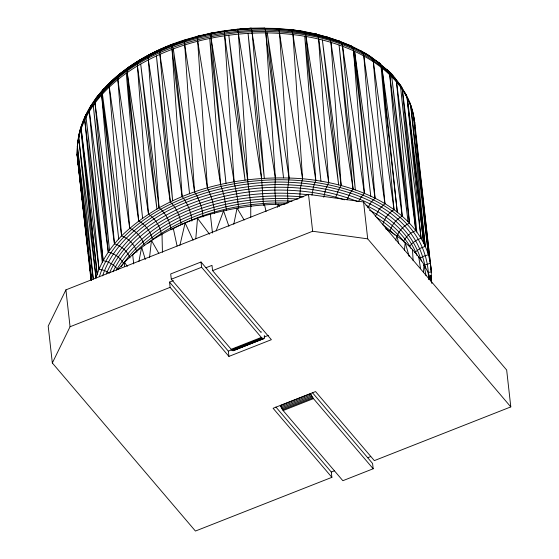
<?xml version="1.0" encoding="UTF-8"?>
<svg xmlns="http://www.w3.org/2000/svg" width="559" height="559" viewBox="0 0 559 559"><rect width="100%" height="100%" fill="white"/><g stroke="black" fill="none" stroke-linecap="round" stroke-linejoin="round"><path stroke-width="0.84" d="M124.531 266.531L124.566 262.171C166.645 221.015 227.436 204.126 285.146 204.203M82.984 122.707C80.279 127.04 79.427 132.567 78.686 137.514L96.022 277.998C100.634 261.961 110.095 247.749 121.61 235.828L109.291 87.064L109.955 82.753C131.12 62.133 158.316 48.633 186.329 39.787L185.763 39.612C132.301 55.627 69.03 100.522 78.036 163.836L84.675 221.958M77.603 144.655L78.98 134.272L79.616 132.762M428.501 274.972C424.644 202.204 335.155 178.51 275.147 179.781C235.479 180.683 195.671 190.004 160.789 209.206C134.041 224.355 108.719 246.526 99.341 276.74M430.723 277.292L431.136 280.758L431.352 271.967L430.444 263.261L428.418 254.715L410.732 105.623L407.092 97.448M237.701 29.41L251.047 28.188L264.652 27.985L265.245 29.047L283.56 177.874L267.314 32.925L289.038 177.916L287.536 190.186L287.878 202.309M423.463 272.219L424.022 264.638C414.722 249.496 400.957 237.505 385.619 228.75M195.783 238.847L197.516 218.283L209.492 234.165M227.031 30.717L224.348 30.808L224.676 35.769L245.052 180.138L228.799 35.266L251.054 206.523M404.423 250.313L405.184 242.515L409.167 256.441M91.676 280.017L77.345 146.339C80.971 110.968 108.334 83.48 137.43 65.948C176.071 43.12 221.287 32.764 265.958 32.876L275.342 177.804L274.86 190.081L275.825 204.168M149.567 257.371L151.447 240.426L158.749 253.262M311.964 195.182L313.417 186.958L315.807 180.298L304.739 36.251L320.964 181.193L305.808 34.896L304.983 32.576L303.796 31.458L291.022 29.606L277.047 28.705M78.896 137.535L79.133 135.942M323.773 197.243L325.694 189.096L328.699 182.541L318.476 37.488L317.561 35.147L316.184 33.994L303.104 31.395L290.456 29.557L289.848 29.844M92.179 104.652L89.566 108.264L89.314 111.402L103.122 260.564L108.411 262.115L113.288 264.917L117.229 268.683L116.545 270.123M83.298 121.925L86.477 114.113C84.067 118.592 81.977 123.756 81.139 128.71L97.224 274.49L80.894 129.59L96.022 277.998M77.428 151.824L77.128 155.136L90.991 280.101M138.87 261.584L141.644 247.253L145.312 259.467M77.645 143.062L77.114 153.473L77.442 156.632M233.788 224.236L237.065 208.109L244.143 220.022M203.008 216.906C202.428 208.074 199.339 199.374 194.56 191.94L184.554 42.065L184.931 40.227L198.801 36.223L198.375 36.007L197.774 36.559L197.586 39.661L207.41 187.887C211.372 195.769 213.908 204.461 214.586 213.258M179.907 245.289L185.12 222.964L193.1 240.16M79.839 131.966L81.831 124.825M112.995 271.807C129.457 236.932 164.954 215.669 200.066 203.169C243.5 188.481 291.274 185.644 335.784 197.187L338.649 189.487L341.151 185.483L330.935 42.309L330.236 39.444L328.93 37.635L315.36 33.903L328.93 37.635M277.236 207.403L278.298 204.147L279.332 206.467M290.456 29.557L292.022 30.696L292.965 34.539L302.559 178.747L300.379 188.166L299.736 197.851M395.611 240.084L396.981 236.003L398.665 243.451M102.604 275.887C112.156 246.889 136.689 225.668 162.515 211.002C196.824 192.121 235.982 182.954 275 182.059C332.773 181.319 413.849 201.359 425.371 268.089M106.266 273.896C133.692 210.589 211.197 186.79 274.902 184.582C330.055 184.163 403.186 201.219 421.402 261.06M213.196 33.009L211.071 33.128L210.932 36.601L226.018 183.401L209.751 38.452L220.616 184.491L224.194 196.272L226.5 210.191M347.062 199.863L350.193 192.974L353.078 189.089L339.082 45.062L355.342 189.941L342.569 46.243L341.822 43.357L340.389 41.513L327.155 37.069M395.003 235.101L390.203 230.497C392.09 224.376 396.555 219.121 402.228 216.172L389.735 74.71L387.932 70.504L385.5 68.827M216.123 230.951L223.572 210.834L228.911 226.29M397.121 236.024C399.245 230.273 403.94 225.633 409.502 223.146L396.52 81.894C394.284 73.39 384.753 69.016 379.198 62.894C372.657 58.569 366.48 52.784 358.976 50.275M375.271 216.578L379.24 209.199L384.941 203.665L373.335 61.7C372.706 55.075 364.286 54.251 360.227 50.534M95.771 98.566L104.233 88.525L96.616 97.413L89.566 108.264M261.256 331.829L261.158 332.36L260.753 332.151L201.023 262.003L170.698 273.945L171.292 279.214L232.139 350.402L233.075 350.724L263.771 338.67L264.281 337.874L264.365 335.484M367.773 207.696L371.442 201.799L375.047 198.207L363.839 55.97L363.015 53.049L361.338 51.086L350.193 45.489L338.405 40.87L351.213 46.006L353.274 49.248L370.792 196.265L354.588 51.323L353.561 50.806C326.121 38.466 295.921 33.254 265.958 32.876M331.892 477.33L273.099 408.28L315.549 391.573L374.348 460.623L510.8 406.903L506.664 370.023L363.567 201.967L308.512 194.371L65.92 289.862L48.2 326.114L52.336 362.994L195.433 531.05L331.892 477.33L331.298 472.062L275.894 407.001M52.336 362.994L70.057 326.749L65.92 289.862M358.717 201.233L361.142 197.089L364.405 193.344L353.561 50.806M84.961 116.81L91.033 105.665M404.478 242.606L403.514 241.181L406.603 236.743L410.851 233.061L415.791 230.532L400.572 87.204L416.846 232.083L402.305 89.475L401.327 86.428L394.661 77.631M117.229 268.683C155.688 206.145 239.86 187.111 308.498 194.777M121.254 266.594C160.181 209.248 237.624 191.199 303.167 196.936M94.485 101.242L95.868 99.195M109.955 82.753L120.031 73.599L122.442 72.146M184.931 40.227L185.763 39.612M410.942 248.329L409.775 246.086C412.619 242.396 416.63 239.685 421.067 238.295L407.057 97.406C382.021 46.425 317.729 31.255 265.511 30.046C203.252 30.34 135.523 49.688 95.212 99.914L94.981 103.017L109.508 250.425L93.283 105.532L108.271 252.074C114.497 253.548 120.122 257.559 123.378 263.086M117.956 269.543L124.566 262.171L127.284 266.447M132.169 255.47C173.625 210.624 238.763 195.042 298.003 199.06M414.589 252.584L420.033 248.385L425.28 246.372L410.732 105.623C400.992 80.37 378.541 62.44 354.588 51.323L375.047 198.207C398.56 210.03 420.34 228.911 428.418 254.715L423.058 256.455L419.536 258.614M108.907 84.409L112.883 80.335L111.688 80.887L102.388 90.509L101.654 94.883L114.448 243.808C121.331 245.932 127.333 251.138 130.016 257.874M264.03 28.25L277.949 28.446L279.074 30.521L302.559 178.747C327.581 181.081 352.45 187.027 375.047 198.207M136.899 252.193C134.852 244.709 128.759 238.616 121.61 235.828C168.839 190.025 238.393 173.891 302.559 178.747M114.155 79.224L121.149 73.117M129.213 66.71L127.745 68.366L127.235 72.544L142.608 218.178L126.299 73.25L138.688 220.91C145.557 224.851 150.741 231.796 152.467 239.531L147.758 243.347M123.742 71.168L126.991 68.736M128.284 67.758C142.154 57.703 157.603 50.003 173.556 43.84L172.165 45.335L171.934 47.753L182.164 196.621C187.684 203.539 191.374 212.245 191.835 221.126M152.467 239.531C192.408 210.484 243.193 198.745 292.057 201.128M379.834 63.887L377.94 62.238L380.253 63.817L381.986 67.96L397.302 212.266L381.119 67.339L394.025 209.66C388.554 212.972 384.48 218.45 382.754 224.592L390.203 230.497M171.753 229.476C207.109 210.205 247.868 201.883 287.962 203.036M423.792 265.329L430.444 263.261M153.068 53.329L156.017 51.91M167.295 46.816L169.615 45.866M171.934 44.916L173.486 44.28M171.292 279.214L201.61 267.272L261.339 337.419L262.961 338.719L263.771 338.67M205.922 267.761L211.987 265.371L212.581 270.64L271.374 339.69L228.924 356.404L170.125 287.354L169.538 282.085L173.325 280.59M70.057 326.749L170.125 287.354M212.581 270.64L312.649 231.251L367.703 238.847L510.8 406.903M231.021 349.354L261.339 337.419M169.538 282.085L228.331 351.136L261.919 338.027M264.379 336.944L268.383 335.372M232.139 350.402L262.464 338.468M257.895 340.389L260.291 339.446M232.635 350.661L262.961 338.719M264.072 338.363L233.075 350.724M280.8 406.77L311.125 394.836L313.452 398.616L373.181 468.763L342.856 480.705L283.127 410.558L280.283 405.603L310.608 393.669L311.125 394.836M281.359 407.874L311.684 395.94M281.939 408.895L312.264 396.953M282.54 409.789L312.858 397.854M283.127 410.558L313.452 398.616M331.298 472.062L334.331 470.874M367.689 457.737L370.722 456.542M140.085 59.918L137.849 61.825L137.43 65.948L148.491 214.076C155.311 218.848 160.356 226.542 161.453 234.836M302.356 31.66L303.796 31.458M150.637 54.02L149.155 54.908L148.254 58.283L159.056 207.724C165.59 213.217 170.132 221.329 171.033 229.847M185.295 39.759L198.375 36.007M198.026 36.118L211.288 33.044M199.598 36.042L210.771 33.477M197.774 36.559C236.611 26.762 277.795 25.428 316.918 34.413M211.071 33.128L224.438 30.745M214.824 32.722L219.694 31.87M221.322 31.584L222.943 31.304M428.571 272.38L431.352 271.967L414.638 121.841M224.348 30.808L237.764 29.166L251.229 28.223L251.417 28.593L275.342 177.804M229.497 30.417L231.957 30.116M233.599 29.913L236.883 29.515M238.525 29.354L243.472 29.012M246.764 28.782L251.229 28.223M277.502 28.404L277.949 28.446M162.655 48.724C159.678 48.207 159.615 52.301 159.909 54.293L172.675 200.835L156.443 55.956L170.306 201.89C176.281 207.948 180.222 216.137 181.151 224.599M292.35 30.207L294.02 30.452M296.522 30.815L298.192 31.052M81.139 128.71L99.027 269.228L104.456 270.486L109.452 273.044C127.459 232.153 170.076 208.863 211.12 196.74C258.803 183.534 311.188 183.184 357.578 201.547M335.784 197.187L344.463 199.815M327.958 37.341L340.389 41.513M352.079 46.816C276.74 15.184 183.764 25.994 118.431 75.353L117.837 79.602L129.709 228.177C136.634 231.475 142.231 237.848 144.187 245.303M366.082 205.37C387.82 215.767 408.363 232.341 416.979 255.519M351.332 46.432L362.274 51.938L371.686 57.619L380.253 63.817M350.193 45.489L351.213 46.006M369.457 210.233C385.563 218.604 400.209 230.49 409.775 246.086M376.654 217.493C386.87 223.796 396.1 231.719 403.514 241.181M369.499 56.124L370.903 57.144M237.715 29.124L261.563 178.412L263.485 205.328M386.828 69.54L392.949 76.024M394.542 77.974L400.398 85.15L406.714 95.799M401.97 87.882C364.803 38.403 296.27 27.684 238.239 32.548C179.264 38.962 113.896 63.027 84.661 118.354L99.027 269.228M312.474 392.718L372.587 463.495L373.181 468.763M406.428 95.966L405.107 93.004C410.886 102.933 414.324 114.385 414.911 125.887M412.29 110.927L414.785 122.707M431.925 283.392L428.236 272.715L424.022 264.638L426.042 275.622M410.732 105.623L413.318 114.071L431.352 271.967M409.719 102.507L412.06 110.158M211.085 38.145L234.109 181.766L237.163 196.53L238.714 208.36M78.204 162.942L78.574 164.493M78.036 163.836L78.491 165.764M264.519 204.755L266.049 211.54M173.255 228.24L177.084 245.981M429.452 279.507L428.236 272.715L428.627 279.598M197.718 41.212L220.616 184.491M184.68 44.944L207.41 187.887M292.965 34.539L315.807 180.298M306.053 36.44L328.699 182.541M159.909 54.293L182.164 196.621M148.345 59.848L170.306 201.89M330.935 42.309L353.078 189.089M127.235 72.544L148.491 214.076M418.747 256.881L420.515 268.753M342.569 46.243L364.405 193.344M194.56 191.94L173.311 48.871L189.606 193.812L172.046 49.311M117.837 79.602L138.688 220.91M109.291 87.064L129.709 228.177M363.839 55.97L384.941 203.665M373.335 61.7L394.025 209.66M94.981 103.017L114.448 243.808M381.986 67.96L402.228 216.172M318.735 39.032L338.663 184.896L322.389 40.017L341.151 185.483M137.43 65.948L156.939 208.996L140.707 64.117L159.056 207.724M121.61 235.828L102.423 94.108L118.746 239.021L101.654 94.883M89.314 111.402L108.271 252.074M396.52 81.894L415.791 230.532M402.305 89.475L421.067 238.295M389.735 74.71L408.049 221.748L391.768 76.862L409.502 223.146M84.689 119.982L102.304 262.297L86.072 117.411L103.122 260.564M425.28 246.372L407.427 98.223L423.596 243.144L407.057 97.406M77.345 146.339L93.192 279.018M91.557 280.031L77.149 154.256L91.32 280.059L91.18 278.333M84.87 223.691L85.758 231.496M85.96 233.236L86.352 236.702M86.554 238.434L86.945 241.907M87.148 243.64L87.442 246.246M87.742 248.846L88.036 251.452M88.238 253.185L88.629 256.651M88.832 258.391L89.126 260.99M89.426 263.596L89.719 266.196M90.02 268.795L90.313 271.401M90.614 274.001L90.81 275.741M91.11 278.34L91.306 280.073M83.046 205.446L82.753 202.84L83.018 205.446M83.536 209.786L83.34 208.046L83.598 210.652M83.92 213.252L84.116 214.991L83.892 213.258M84.507 218.457L84.702 220.197M85.289 225.403L85.094 223.663L85.254 225.403M85.583 228.002L85.779 229.735M86.17 233.208L86.365 234.941M86.952 240.146L86.757 238.413L86.904 240.153M88.42 253.164L88.615 254.897M89.007 258.37L89.202 260.103L88.944 258.377M431.373 281.058L431.562 282.763M430.751 277.285L431.136 280.758M363.567 201.967L367.703 238.847M308.512 194.371L312.649 231.251M228.331 351.136L228.924 356.404M210.359 214.23L212.469 233.019M201.023 262.003L201.61 267.272M132.665 254.52L133.713 263.911M84.472 218.464L84.668 220.197M85.541 228.009L85.834 230.608M86.128 233.215L86.324 234.948M87.295 243.626L87.484 245.359M87.875 248.832L88.07 250.565M88.364 253.171L88.553 254.904M89.524 263.582L89.719 265.315M90.111 268.788L90.306 270.521M413.318 114.071L428.418 254.715M77.603 158.218L78.022 162.166M78.686 137.514L93.318 279.011M261.563 178.412L248.07 33.414L264.316 178.293L252.207 33.128M279.57 33.351L289.038 177.916M238.42 34.092L247.791 179.732M224.676 35.769L234.109 181.766M412.458 249.489L413.129 260.725M414.499 122.666L414.624 125.845M162.012 234.067L162.431 252.263M250.746 206.082L250.76 217.339M431.178 279.004L430.786 275.531L431.178 279.004M79.133 170.74L78.84 168.14L79.133 170.74M79.623 175.079L79.427 173.346L79.616 175.079M80.21 180.284L79.916 177.678L80.203 180.284M80.796 185.49L80.503 182.884L80.782 185.49M81.383 190.696L81.09 188.09L81.362 190.696M81.873 195.035L81.677 193.295L81.852 195.035M82.459 200.241L82.264 198.501L82.432 200.241"/></g></svg>
